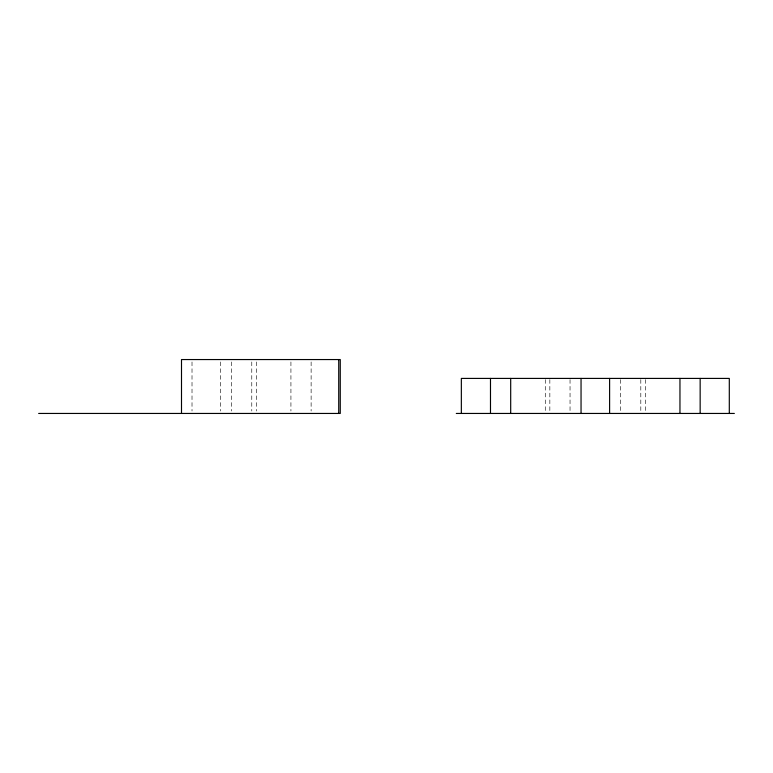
<?xml version="1.0" encoding="UTF-8"?>
<svg xmlns="http://www.w3.org/2000/svg" width="773" height="773" viewBox="0 0 773 773"><rect width="100%" height="100%" fill="white"/><g stroke="black" fill="none" stroke-linecap="round" stroke-linejoin="round"><path stroke-width="0.58" stroke-dasharray="3.87 2.9" d="M645.358 379.582L645.358 411.11M640.807 379.582L640.807 411.11M620.603 379.582L620.603 411.11M570.039 379.582L570.039 411.11M549.845 379.582L549.845 411.11M545.284 379.582L545.284 411.11M311.123 361.948L311.123 411.052M290.928 361.948L290.928 411.052M256.336 361.948L256.336 411.052M251.776 361.948L251.776 411.052M231.581 361.948L231.581 411.052M220.576 361.948L220.576 411.052M192.013 361.948L192.013 411.052"/><path stroke-width="1.16" d="M38.65 413.449L340.265 413.449L340.265 359.551L181.5 359.551L181.5 413.449M456.292 413.449L734.35 413.449M729.297 413.449L729.297 378.412L461.346 378.412L461.346 413.449M700.154 378.412L700.154 413.449M679.96 378.412L679.96 413.449M609.607 378.412L609.607 413.449M581.045 378.412L581.045 413.449M510.692 378.412L510.692 413.449M490.488 378.412L490.488 413.449M338.729 359.551L338.729 413.449"/></g></svg>
